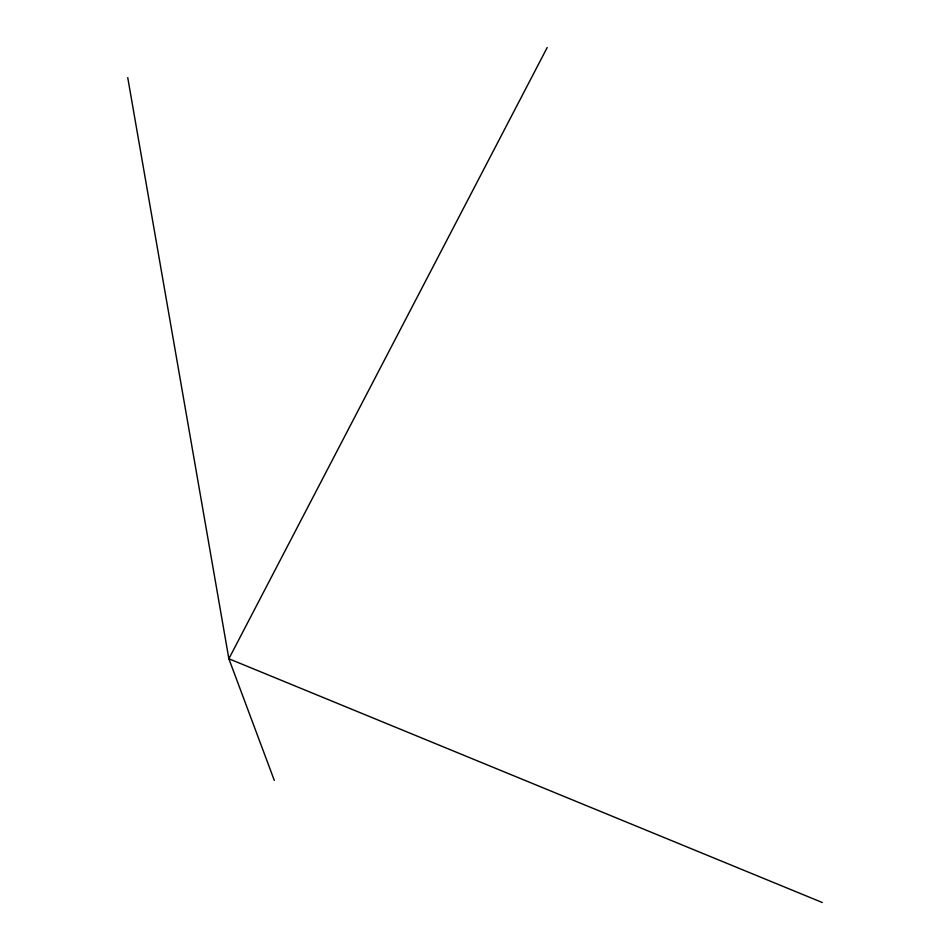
<?xml version="1.0" encoding="UTF-8"?>
<svg xmlns="http://www.w3.org/2000/svg" width="950" height="950" viewBox="0 0 950 950"><rect width="100%" height="100%" fill="white"/><g stroke="black" fill="none" stroke-linecap="round" stroke-linejoin="round"><path stroke-width="1.43" d="M547.212 47.5L228.867 658.766L274.324 780.437M822.261 902.5L228.867 658.766L127.739 77.627"/></g></svg>
